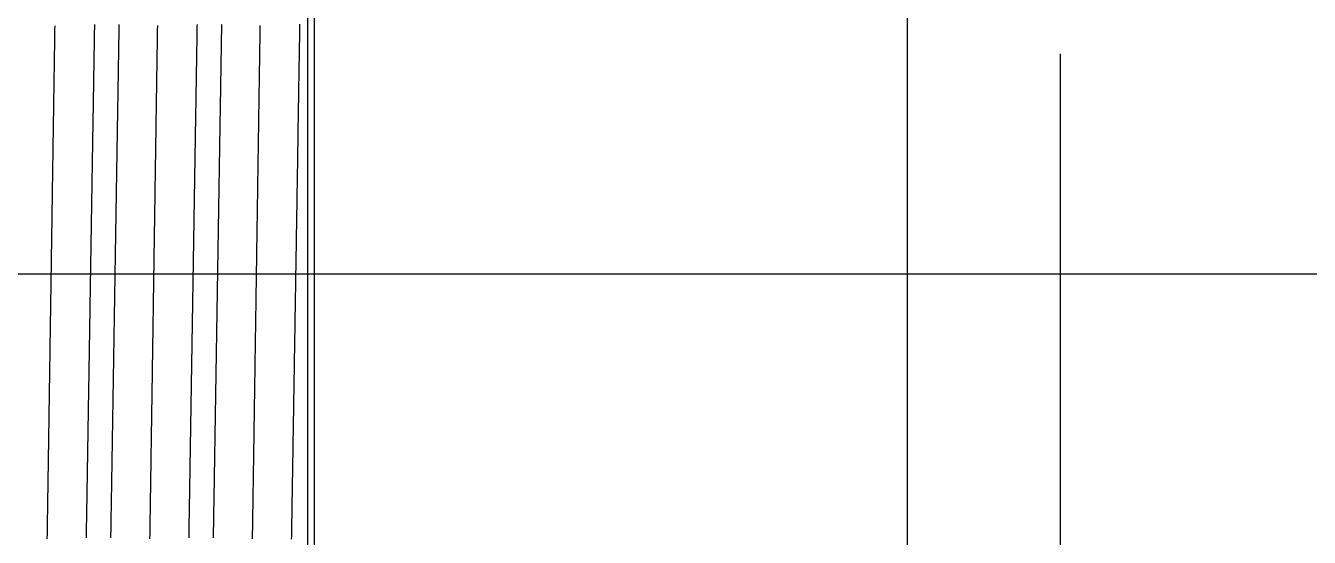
# Model space of a CAD drawing. Header units: millimetres. Extents: x 0 to 3800, y -67 to 2530.
# Drawn here: x 2282.29 to 2301.56, y 962.26 to 969.95 of the extents above; entities that cross this region are included whole.
import ezdxf
from ezdxf.lldxf.tags import DXFTag

# ---------------------------------------------------------------- set-up
doc = ezdxf.new("R2010")
doc.units = ezdxf.units.MM
doc.layers.add('내부선 및 부속', color=4, linetype='Continuous')
doc.layers.add('중심선', color=1, linetype='DASHED')
tags = doc.linetypes.add('DASHDOT', pattern=[70, 31, -13, 13, -13]).pattern_tags.tags
tags[10:11] = [DXFTag(74, 4), DXFTag(75, 0), DXFTag(340, '0'), DXFTag(46, 0.0), DXFTag(50, 0.0), DXFTag(44, 0.0), DXFTag(45, 0.0)]
tags[8:9] = [DXFTag(74, 4), DXFTag(75, 0), DXFTag(340, '0'), DXFTag(46, 0.0), DXFTag(50, 0.0), DXFTag(44, 0.0), DXFTag(45, 0.0)]
tags[6:7] = [DXFTag(74, 4), DXFTag(75, 0), DXFTag(340, '0'), DXFTag(46, 0.0), DXFTag(50, 0.0), DXFTag(44, 0.0), DXFTag(45, 0.0)]
tags[4:5] = [DXFTag(74, 4), DXFTag(75, 0), DXFTag(340, '0'), DXFTag(46, 0.0), DXFTag(50, 0.0), DXFTag(44, 0.0), DXFTag(45, 0.0)]
tags = doc.linetypes.add('DASHED', pattern=[25.72, 12.86, -12.86]).pattern_tags.tags
tags[6:7] = [DXFTag(74, 4), DXFTag(75, 0), DXFTag(340, '0'), DXFTag(46, 0.0), DXFTag(50, 0.0), DXFTag(44, 0.0), DXFTag(45, 0.0)]
tags[4:5] = [DXFTag(74, 4), DXFTag(75, 0), DXFTag(340, '0'), DXFTag(46, 0.0), DXFTag(50, 0.0), DXFTag(44, 0.0), DXFTag(45, 0.0)]

msp = doc.modelspace()

# ---------------------------------------------------------------- linework, layer by layer
at = {"layer": '내부선 및 부속', "linetype": 'Continuous'}
for p, q in [((2295.52, 985.669), (2295.52, 946.768)), ((2286.625, 947.647), (2286.625, 984.789)), ((2286.525, 947.874), (2286.525, 984.562)), ((2297.818, 969.523), (2297.818, 933.882))]:
    msp.add_line(p, q, dxfattribs=at)
at = {"layer": '내부선 및 부속', "linetype": 'Continuous', "flags": 128}
for points in [[(2282.676, 966.218), (2282.676, 966.239), (2282.677, 966.261), (2282.677, 966.282), (2282.677, 966.303), (2282.678, 966.325), (2282.678, 966.346), (2282.678, 966.368), (2282.679, 966.389), (2282.679, 966.411), (2282.679, 966.432), (2282.679, 966.453), (2282.68, 966.475), (2282.68, 966.496), (2282.68, 966.518), (2282.681, 966.539), (2282.681, 966.561), (2282.681, 966.582), (2282.682, 966.603), (2282.682, 966.625), (2282.682, 966.646), (2282.683, 966.668), (2282.683, 966.689), (2282.683, 966.711), (2282.684, 966.732), (2282.684, 966.753), (2282.684, 966.775), (2282.685, 966.796), (2282.685, 966.818), (2282.685, 966.839), (2282.686, 966.86), (2282.686, 966.882), (2282.686, 966.903), (2282.687, 966.925), (2282.687, 966.946), (2282.687, 966.968), (2282.687, 966.989), (2282.688, 967.01), (2282.688, 967.032), (2282.688, 967.053), (2282.689, 967.075), (2282.689, 967.096), (2282.689, 967.118), (2282.69, 967.139), (2282.69, 967.16), (2282.69, 967.182), (2282.691, 967.203), (2282.691, 967.225), (2282.691, 967.246), (2282.692, 967.268), (2282.692, 967.289), (2282.692, 967.31), (2282.693, 967.332), (2282.693, 967.353), (2282.693, 967.375), (2282.694, 967.396), (2282.694, 967.418), (2282.694, 967.439), (2282.695, 967.46), (2282.695, 967.482), (2282.695, 967.503), (2282.695, 967.525), (2282.696, 967.546), (2282.696, 967.568), (2282.696, 967.589), (2282.697, 967.61), (2282.697, 967.632), (2282.697, 967.653), (2282.698, 967.675), (2282.698, 967.696), (2282.698, 967.718), (2282.699, 967.739), (2282.699, 967.76), (2282.699, 967.782), (2282.7, 967.803), (2282.7, 967.825), (2282.7, 967.846), (2282.701, 967.868), (2282.701, 967.889), (2282.701, 967.91), (2282.702, 967.932), (2282.702, 967.953), (2282.702, 967.975), (2282.703, 967.996), (2282.703, 968.017), (2282.703, 968.039), (2282.704, 968.06), (2282.704, 968.082), (2282.704, 968.103), (2282.704, 968.125), (2282.705, 968.146), (2282.705, 968.167), (2282.705, 968.189), (2282.706, 968.21), (2282.706, 968.232), (2282.706, 968.253), (2282.707, 968.275), (2282.707, 968.296), (2282.707, 968.317), (2282.708, 968.339), (2282.708, 968.36), (2282.708, 968.36), (2282.708, 968.382), (2282.709, 968.403), (2282.709, 968.425), (2282.709, 968.446), (2282.71, 968.467), (2282.71, 968.489), (2282.71, 968.51), (2282.711, 968.532), (2282.711, 968.553), (2282.711, 968.575), (2282.712, 968.596), (2282.712, 968.617), (2282.712, 968.639), (2282.713, 968.66), (2282.713, 968.682), (2282.713, 968.703), (2282.714, 968.725), (2282.714, 968.746), (2282.714, 968.767), (2282.715, 968.789), (2282.715, 968.81), (2282.715, 968.832), (2282.715, 968.853), (2282.716, 968.875), (2282.716, 968.896), (2282.716, 968.917), (2282.717, 968.939), (2282.717, 968.96), (2282.717, 968.982), (2282.718, 969.003), (2282.718, 969.024), (2282.718, 969.046), (2282.719, 969.067), (2282.719, 969.089), (2282.719, 969.11), (2282.72, 969.132), (2282.72, 969.153), (2282.72, 969.174), (2282.721, 969.196), (2282.721, 969.217), (2282.721, 969.239), (2282.722, 969.26), (2282.722, 969.282), (2282.722, 969.303), (2282.723, 969.324), (2282.723, 969.346), (2282.723, 969.367), (2282.724, 969.389), (2282.724, 969.41), (2282.724, 969.432), (2282.725, 969.453), (2282.725, 969.474), (2282.725, 969.496), (2282.726, 969.517), (2282.726, 969.539), (2282.726, 969.56), (2282.727, 969.582), (2282.727, 969.603), (2282.727, 969.624), (2282.728, 969.646), (2282.728, 969.667), (2282.728, 969.689), (2282.728, 969.71), (2282.729, 969.732), (2282.729, 969.753), (2282.729, 969.774), (2282.73, 969.796), (2282.73, 969.817), (2282.73, 969.839), (2282.731, 969.86), (2282.731, 969.882), (2282.731, 969.903), (2282.732, 969.924), (2282.732, 969.946)], [(2283.323, 969.964), (2283.323, 969.94), (2283.322, 969.916), (2283.322, 969.892), (2283.321, 969.868), (2283.321, 969.845), (2283.321, 969.821), (2283.32, 969.797), (2283.32, 969.773), (2283.32, 969.749), (2283.319, 969.725), (2283.319, 969.701), (2283.318, 969.678), (2283.318, 969.654), (2283.318, 969.63), (2283.317, 969.606), (2283.317, 969.582), (2283.316, 969.558), (2283.316, 969.558), (2283.316, 969.534), (2283.316, 969.51), (2283.315, 969.487), (2283.315, 969.463), (2283.314, 969.439), (2283.314, 969.415), (2283.314, 969.391), (2283.313, 969.367), (2283.313, 969.343), (2283.312, 969.32), (2283.312, 969.296), (2283.312, 969.272), (2283.311, 969.248), (2283.311, 969.224), (2283.31, 969.2), (2283.31, 969.176), (2283.31, 969.152), (2283.309, 969.129), (2283.309, 969.105), (2283.309, 969.081), (2283.308, 969.057), (2283.308, 969.033), (2283.307, 969.009), (2283.307, 968.985), (2283.307, 968.962), (2283.306, 968.938), (2283.306, 968.914), (2283.305, 968.89), (2283.305, 968.866), (2283.305, 968.842), (2283.304, 968.818), (2283.304, 968.795), (2283.303, 968.771), (2283.303, 968.747), (2283.303, 968.723), (2283.302, 968.699), (2283.302, 968.675), (2283.302, 968.651), (2283.301, 968.627), (2283.301, 968.604), (2283.3, 968.58), (2283.3, 968.556), (2283.3, 968.532), (2283.299, 968.508), (2283.299, 968.484), (2283.298, 968.46), (2283.298, 968.437), (2283.298, 968.413), (2283.297, 968.389), (2283.297, 968.365), (2283.296, 968.341), (2283.296, 968.317), (2283.296, 968.293), (2283.295, 968.269), (2283.295, 968.246), (2283.295, 968.222), (2283.294, 968.198), (2283.294, 968.174), (2283.293, 968.15), (2283.293, 968.126), (2283.293, 968.102), (2283.292, 968.079), (2283.292, 968.055), (2283.291, 968.031), (2283.291, 968.007), (2283.291, 967.983), (2283.29, 967.959), (2283.29, 967.935), (2283.29, 967.912), (2283.289, 967.888), (2283.289, 967.864), (2283.288, 967.84), (2283.288, 967.816), (2283.288, 967.792), (2283.287, 967.768), (2283.287, 967.744), (2283.286, 967.721), (2283.286, 967.697), (2283.286, 967.673), (2283.285, 967.649), (2283.285, 967.625), (2283.285, 967.601), (2283.284, 967.577), (2283.284, 967.554), (2283.283, 967.53), (2283.283, 967.506), (2283.283, 967.482), (2283.282, 967.458), (2283.282, 967.434), (2283.281, 967.41), (2283.281, 967.386), (2283.281, 967.363), (2283.28, 967.339), (2283.28, 967.315), (2283.28, 967.291), (2283.279, 967.267), (2283.279, 967.243), (2283.278, 967.219), (2283.278, 967.196), (2283.278, 967.172), (2283.278, 967.172), (2283.277, 967.148), (2283.277, 967.124), (2283.276, 967.1), (2283.276, 967.076), (2283.276, 967.052), (2283.275, 967.029), (2283.275, 967.005), (2283.275, 966.981), (2283.274, 966.957), (2283.274, 966.933), (2283.273, 966.909), (2283.273, 966.885), (2283.273, 966.861), (2283.272, 966.838), (2283.272, 966.814), (2283.271, 966.79), (2283.271, 966.766), (2283.271, 966.742), (2283.27, 966.718), (2283.27, 966.694), (2283.27, 966.671), (2283.269, 966.647), (2283.269, 966.623), (2283.268, 966.599), (2283.268, 966.575), (2283.268, 966.551), (2283.267, 966.527), (2283.267, 966.503), (2283.266, 966.48), (2283.266, 966.456), (2283.266, 966.432), (2283.265, 966.408), (2283.265, 966.384), (2283.265, 966.36), (2283.264, 966.336), (2283.264, 966.313), (2283.263, 966.289), (2283.263, 966.265), (2283.263, 966.241), (2283.262, 966.217), (2283.262, 966.193), (2283.261, 966.169), (2283.261, 966.146), (2283.261, 966.122), (2283.26, 966.098), (2283.26, 966.074), (2283.26, 966.05), (2283.259, 966.026), (2283.259, 966.002), (2283.258, 965.978), (2283.258, 965.955), (2283.258, 965.931), (2283.257, 965.907), (2283.257, 965.883), (2283.256, 965.859), (2283.256, 965.835), (2283.256, 965.811), (2283.255, 965.788), (2283.255, 965.764), (2283.255, 965.74), (2283.254, 965.716), (2283.254, 965.692), (2283.253, 965.668), (2283.253, 965.644), (2283.253, 965.62), (2283.252, 965.597), (2283.252, 965.573), (2283.252, 965.549), (2283.251, 965.525), (2283.251, 965.501), (2283.25, 965.477), (2283.25, 965.453), (2283.25, 965.43), (2283.249, 965.406), (2283.249, 965.382), (2283.248, 965.358), (2283.248, 965.334), (2283.248, 965.31), (2283.247, 965.286), (2283.247, 965.263), (2283.247, 965.239), (2283.246, 965.215), (2283.246, 965.191), (2283.245, 965.167), (2283.245, 965.143), (2283.245, 965.119), (2283.244, 965.095), (2283.244, 965.072), (2283.243, 965.048), (2283.243, 965.024), (2283.243, 965), (2283.242, 964.976), (2283.242, 964.952), (2283.242, 964.928), (2283.241, 964.905), (2283.241, 964.881), (2283.24, 964.857), (2283.24, 964.833), (2283.24, 964.809), (2283.239, 964.785), (2283.239, 964.785), (2283.239, 964.761), (2283.238, 964.737), (2283.238, 964.714), (2283.238, 964.69), (2283.237, 964.666), (2283.237, 964.642), (2283.237, 964.618), (2283.236, 964.594), (2283.236, 964.57), (2283.235, 964.547), (2283.235, 964.523), (2283.235, 964.499), (2283.234, 964.475), (2283.234, 964.451), (2283.233, 964.427), (2283.233, 964.403), (2283.233, 964.38), (2283.232, 964.356), (2283.232, 964.332), (2283.231, 964.308), (2283.231, 964.284), (2283.231, 964.26), (2283.23, 964.236), (2283.23, 964.212), (2283.23, 964.189), (2283.229, 964.165), (2283.229, 964.141), (2283.228, 964.117), (2283.228, 964.093), (2283.228, 964.069), (2283.227, 964.045), (2283.227, 964.022), (2283.226, 963.998), (2283.226, 963.974), (2283.226, 963.95), (2283.225, 963.926), (2283.225, 963.902), (2283.225, 963.878), (2283.224, 963.854), (2283.224, 963.831), (2283.223, 963.807), (2283.223, 963.783), (2283.223, 963.759), (2283.222, 963.735), (2283.222, 963.711), (2283.221, 963.687), (2283.221, 963.664), (2283.221, 963.64), (2283.22, 963.616), (2283.22, 963.592), (2283.219, 963.568), (2283.219, 963.544), (2283.219, 963.52), (2283.218, 963.497), (2283.218, 963.473), (2283.218, 963.449), (2283.217, 963.425), (2283.217, 963.401), (2283.216, 963.377), (2283.216, 963.353), (2283.216, 963.329), (2283.215, 963.306), (2283.215, 963.282), (2283.214, 963.258), (2283.214, 963.234), (2283.214, 963.21), (2283.213, 963.186), (2283.213, 963.162), (2283.212, 963.139), (2283.212, 963.115), (2283.212, 963.091), (2283.211, 963.067), (2283.211, 963.043), (2283.21, 963.019), (2283.21, 962.995), (2283.21, 962.971), (2283.209, 962.948), (2283.209, 962.924), (2283.209, 962.9), (2283.208, 962.876), (2283.208, 962.852), (2283.207, 962.828), (2283.207, 962.804), (2283.207, 962.781), (2283.206, 962.757), (2283.206, 962.733), (2283.205, 962.709), (2283.205, 962.685), (2283.205, 962.661), (2283.204, 962.637), (2283.204, 962.614), (2283.203, 962.59), (2283.203, 962.566), (2283.203, 962.542), (2283.202, 962.518), (2283.202, 962.494), (2283.201, 962.47), (2283.201, 962.446), (2283.201, 962.423), (2283.2, 962.399), (2283.2, 962.399), (2283.2, 962.375), (2283.199, 962.351), (2283.199, 962.327), (2283.199, 962.303), (2283.198, 962.279), (2283.198, 962.256)], [(2283.69, 969.965), (2283.69, 969.941), (2283.69, 969.917), (2283.689, 969.894), (2283.689, 969.87), (2283.688, 969.846), (2283.688, 969.822), (2283.688, 969.798), (2283.687, 969.774), (2283.687, 969.75), (2283.686, 969.726), (2283.686, 969.703), (2283.686, 969.679), (2283.685, 969.655), (2283.685, 969.631), (2283.684, 969.607), (2283.684, 969.583), (2283.684, 969.559), (2283.683, 969.536), (2283.683, 969.536), (2283.683, 969.512), (2283.682, 969.488), (2283.682, 969.464), (2283.682, 969.44), (2283.681, 969.416), (2283.681, 969.392), (2283.681, 969.369), (2283.68, 969.345), (2283.68, 969.321), (2283.679, 969.297), (2283.679, 969.273), (2283.679, 969.249), (2283.678, 969.225), (2283.678, 969.201), (2283.677, 969.178), (2283.677, 969.154), (2283.677, 969.13), (2283.676, 969.106), (2283.676, 969.082), (2283.675, 969.058), (2283.675, 969.034), (2283.675, 969.011), (2283.674, 968.987), (2283.674, 968.963), (2283.673, 968.939), (2283.673, 968.915), (2283.673, 968.891), (2283.672, 968.867), (2283.672, 968.844), (2283.672, 968.82), (2283.671, 968.796), (2283.671, 968.772), (2283.67, 968.748), (2283.67, 968.724), (2283.67, 968.7), (2283.669, 968.676), (2283.669, 968.653), (2283.668, 968.629), (2283.668, 968.605), (2283.668, 968.581), (2283.667, 968.557), (2283.667, 968.533), (2283.666, 968.509), (2283.666, 968.486), (2283.666, 968.462), (2283.665, 968.438), (2283.665, 968.414), (2283.665, 968.39), (2283.664, 968.366), (2283.664, 968.342), (2283.663, 968.318), (2283.663, 968.295), (2283.663, 968.271), (2283.662, 968.247), (2283.662, 968.223), (2283.661, 968.199), (2283.661, 968.175), (2283.661, 968.151), (2283.66, 968.128), (2283.66, 968.104), (2283.66, 968.08), (2283.659, 968.056), (2283.659, 968.032), (2283.658, 968.008), (2283.658, 967.984), (2283.658, 967.961), (2283.657, 967.937), (2283.657, 967.913), (2283.656, 967.889), (2283.656, 967.865), (2283.656, 967.841), (2283.655, 967.817), (2283.655, 967.793), (2283.655, 967.77), (2283.654, 967.746), (2283.654, 967.722), (2283.653, 967.698), (2283.653, 967.674), (2283.653, 967.65), (2283.652, 967.626), (2283.652, 967.603), (2283.651, 967.579), (2283.651, 967.555), (2283.651, 967.531), (2283.65, 967.507), (2283.65, 967.483), (2283.649, 967.459), (2283.649, 967.435), (2283.649, 967.412), (2283.648, 967.388), (2283.648, 967.364), (2283.648, 967.34), (2283.647, 967.316), (2283.647, 967.292), (2283.646, 967.268), (2283.646, 967.245), (2283.646, 967.221), (2283.645, 967.197), (2283.645, 967.173), (2283.644, 967.149), (2283.644, 967.149), (2283.644, 967.125), (2283.644, 967.101), (2283.643, 967.078), (2283.643, 967.054), (2283.643, 967.03), (2283.642, 967.006), (2283.642, 966.982), (2283.641, 966.958), (2283.641, 966.934), (2283.641, 966.91), (2283.64, 966.887), (2283.64, 966.863), (2283.64, 966.839), (2283.639, 966.815), (2283.639, 966.791), (2283.638, 966.767), (2283.638, 966.743), (2283.638, 966.72), (2283.637, 966.696), (2283.637, 966.672), (2283.636, 966.648), (2283.636, 966.624), (2283.636, 966.6), (2283.635, 966.576), (2283.635, 966.552), (2283.635, 966.529), (2283.634, 966.505), (2283.634, 966.481), (2283.633, 966.457), (2283.633, 966.433), (2283.633, 966.409), (2283.632, 966.385), (2283.632, 966.362), (2283.631, 966.338), (2283.631, 966.314), (2283.631, 966.29), (2283.63, 966.266), (2283.63, 966.242), (2283.63, 966.218), (2283.629, 966.195), (2283.629, 966.171), (2283.628, 966.147), (2283.628, 966.123), (2283.628, 966.099), (2283.627, 966.075), (2283.627, 966.051), (2283.626, 966.027), (2283.626, 966.004), (2283.626, 965.98), (2283.625, 965.956), (2283.625, 965.932), (2283.625, 965.908), (2283.624, 965.884), (2283.624, 965.86), (2283.623, 965.837), (2283.623, 965.813), (2283.623, 965.789), (2283.622, 965.765), (2283.622, 965.741), (2283.621, 965.717), (2283.621, 965.693), (2283.621, 965.669), (2283.62, 965.646), (2283.62, 965.622), (2283.62, 965.598), (2283.619, 965.574), (2283.619, 965.55), (2283.618, 965.526), (2283.618, 965.502), (2283.618, 965.479), (2283.617, 965.455), (2283.617, 965.431), (2283.616, 965.407), (2283.616, 965.383), (2283.616, 965.359), (2283.615, 965.335), (2283.615, 965.312), (2283.615, 965.288), (2283.614, 965.264), (2283.614, 965.24), (2283.613, 965.216), (2283.613, 965.192), (2283.613, 965.168), (2283.612, 965.144), (2283.612, 965.121), (2283.611, 965.097), (2283.611, 965.073), (2283.611, 965.049), (2283.61, 965.025), (2283.61, 965.001), (2283.61, 964.977), (2283.609, 964.954), (2283.609, 964.93), (2283.608, 964.906), (2283.608, 964.882), (2283.608, 964.858), (2283.607, 964.834), (2283.607, 964.81), (2283.606, 964.786), (2283.606, 964.763), (2283.606, 964.763), (2283.606, 964.739), (2283.605, 964.715), (2283.605, 964.691), (2283.605, 964.667), (2283.604, 964.643), (2283.604, 964.619), (2283.603, 964.596), (2283.603, 964.572), (2283.603, 964.548), (2283.602, 964.524), (2283.602, 964.5), (2283.601, 964.476), (2283.601, 964.452), (2283.601, 964.429), (2283.6, 964.405), (2283.6, 964.381), (2283.6, 964.357), (2283.599, 964.333), (2283.599, 964.309), (2283.598, 964.285), (2283.598, 964.261), (2283.598, 964.238), (2283.597, 964.214), (2283.597, 964.19), (2283.596, 964.166), (2283.596, 964.142), (2283.596, 964.118), (2283.595, 964.094), (2283.595, 964.071), (2283.595, 964.047), (2283.594, 964.023), (2283.594, 963.999), (2283.593, 963.975), (2283.593, 963.951), (2283.593, 963.927), (2283.592, 963.903), (2283.592, 963.88), (2283.591, 963.856), (2283.591, 963.832), (2283.591, 963.808), (2283.59, 963.784), (2283.59, 963.76), (2283.589, 963.736), (2283.589, 963.713), (2283.589, 963.689), (2283.588, 963.665), (2283.588, 963.641), (2283.588, 963.617), (2283.587, 963.593), (2283.587, 963.569), (2283.586, 963.546), (2283.586, 963.522), (2283.586, 963.498), (2283.585, 963.474), (2283.585, 963.45), (2283.584, 963.426), (2283.584, 963.402), (2283.584, 963.378), (2283.583, 963.355), (2283.583, 963.331), (2283.582, 963.307), (2283.582, 963.283), (2283.582, 963.259), (2283.581, 963.235), (2283.581, 963.211), (2283.581, 963.188), (2283.58, 963.164), (2283.58, 963.14), (2283.579, 963.116), (2283.579, 963.092), (2283.579, 963.068), (2283.578, 963.044), (2283.578, 963.02), (2283.577, 962.997), (2283.577, 962.973), (2283.577, 962.949), (2283.576, 962.925), (2283.576, 962.901), (2283.575, 962.877), (2283.575, 962.853), (2283.575, 962.83), (2283.574, 962.806), (2283.574, 962.782), (2283.573, 962.758), (2283.573, 962.734), (2283.573, 962.71), (2283.572, 962.686), (2283.572, 962.663), (2283.571, 962.639), (2283.571, 962.615), (2283.571, 962.591), (2283.57, 962.567), (2283.57, 962.543), (2283.57, 962.519), (2283.569, 962.495), (2283.569, 962.472), (2283.568, 962.448), (2283.568, 962.424), (2283.568, 962.4), (2283.567, 962.376), (2283.567, 962.376), (2283.567, 962.352), (2283.566, 962.328), (2283.566, 962.305), (2283.566, 962.281), (2283.565, 962.257)], [(2284.216, 966.218), (2284.216, 966.245), (2284.217, 966.272), (2284.217, 966.299), (2284.217, 966.326), (2284.218, 966.353), (2284.218, 966.38), (2284.219, 966.407), (2284.219, 966.434), (2284.219, 966.461), (2284.22, 966.488), (2284.22, 966.515), (2284.221, 966.542), (2284.221, 966.569), (2284.221, 966.596), (2284.222, 966.624), (2284.222, 966.651), (2284.223, 966.678), (2284.223, 966.705), (2284.223, 966.732), (2284.224, 966.759), (2284.224, 966.786), (2284.225, 966.813), (2284.225, 966.84), (2284.225, 966.867), (2284.226, 966.894), (2284.226, 966.921), (2284.227, 966.948), (2284.227, 966.975), (2284.228, 967.002), (2284.228, 967.029), (2284.228, 967.056), (2284.229, 967.084), (2284.229, 967.111), (2284.23, 967.138), (2284.23, 967.165), (2284.23, 967.192), (2284.231, 967.219), (2284.231, 967.246), (2284.232, 967.273), (2284.232, 967.3), (2284.232, 967.327), (2284.233, 967.354), (2284.233, 967.381), (2284.234, 967.408), (2284.234, 967.435), (2284.234, 967.462), (2284.235, 967.489), (2284.235, 967.516), (2284.236, 967.543), (2284.236, 967.571), (2284.236, 967.598), (2284.237, 967.625), (2284.237, 967.652), (2284.238, 967.679), (2284.238, 967.706), (2284.238, 967.733), (2284.239, 967.76), (2284.239, 967.787), (2284.24, 967.814), (2284.24, 967.841), (2284.24, 967.868), (2284.241, 967.895), (2284.241, 967.922), (2284.242, 967.949), (2284.242, 967.976), (2284.242, 968.003), (2284.243, 968.03), (2284.243, 968.058), (2284.244, 968.085), (2284.244, 968.112), (2284.245, 968.139), (2284.245, 968.166), (2284.245, 968.193), (2284.246, 968.22), (2284.246, 968.247), (2284.247, 968.274), (2284.247, 968.301), (2284.247, 968.328), (2284.248, 968.355), (2284.248, 968.382), (2284.249, 968.409), (2284.249, 968.436), (2284.249, 968.463), (2284.25, 968.49), (2284.25, 968.517), (2284.251, 968.545), (2284.251, 968.572), (2284.251, 968.599), (2284.252, 968.626), (2284.252, 968.653), (2284.253, 968.68), (2284.253, 968.707), (2284.253, 968.734), (2284.254, 968.761), (2284.254, 968.788), (2284.255, 968.815), (2284.255, 968.842), (2284.256, 968.869), (2284.256, 968.896), (2284.256, 968.923), (2284.256, 968.923), (2284.257, 968.95), (2284.257, 968.977), (2284.258, 969.004), (2284.258, 969.032), (2284.258, 969.059), (2284.259, 969.086), (2284.259, 969.113), (2284.26, 969.14), (2284.26, 969.167), (2284.26, 969.194), (2284.261, 969.221), (2284.261, 969.248), (2284.262, 969.275), (2284.262, 969.302), (2284.263, 969.329), (2284.263, 969.356), (2284.263, 969.383), (2284.264, 969.41), (2284.264, 969.437), (2284.265, 969.464), (2284.265, 969.492), (2284.265, 969.519), (2284.266, 969.546), (2284.266, 969.573), (2284.267, 969.6), (2284.267, 969.627), (2284.267, 969.654), (2284.268, 969.681), (2284.268, 969.708), (2284.269, 969.735), (2284.269, 969.762), (2284.27, 969.789), (2284.27, 969.816), (2284.27, 969.843), (2284.271, 969.87), (2284.271, 969.897), (2284.272, 969.924), (2284.272, 969.951)], [(2284.863, 969.964), (2284.862, 969.94), (2284.862, 969.916), (2284.862, 969.892), (2284.861, 969.868), (2284.861, 969.845), (2284.861, 969.821), (2284.86, 969.797), (2284.86, 969.773), (2284.859, 969.749), (2284.859, 969.725), (2284.859, 969.701), (2284.858, 969.678), (2284.858, 969.654), (2284.857, 969.63), (2284.857, 969.606), (2284.857, 969.582), (2284.856, 969.558), (2284.856, 969.558), (2284.856, 969.534), (2284.855, 969.51), (2284.855, 969.487), (2284.855, 969.463), (2284.854, 969.439), (2284.854, 969.415), (2284.853, 969.391), (2284.853, 969.367), (2284.853, 969.343), (2284.852, 969.32), (2284.852, 969.296), (2284.851, 969.272), (2284.851, 969.248), (2284.851, 969.224), (2284.85, 969.2), (2284.85, 969.176), (2284.85, 969.153), (2284.849, 969.129), (2284.849, 969.105), (2284.848, 969.081), (2284.848, 969.057), (2284.848, 969.033), (2284.847, 969.009), (2284.847, 968.985), (2284.846, 968.962), (2284.846, 968.938), (2284.846, 968.914), (2284.845, 968.89), (2284.845, 968.866), (2284.844, 968.842), (2284.844, 968.818), (2284.844, 968.795), (2284.843, 968.771), (2284.843, 968.747), (2284.843, 968.723), (2284.842, 968.699), (2284.842, 968.675), (2284.841, 968.651), (2284.841, 968.627), (2284.841, 968.604), (2284.84, 968.58), (2284.84, 968.556), (2284.839, 968.532), (2284.839, 968.508), (2284.839, 968.484), (2284.838, 968.46), (2284.838, 968.437), (2284.837, 968.413), (2284.837, 968.389), (2284.837, 968.365), (2284.836, 968.341), (2284.836, 968.317), (2284.836, 968.293), (2284.835, 968.27), (2284.835, 968.246), (2284.834, 968.222), (2284.834, 968.198), (2284.834, 968.174), (2284.833, 968.15), (2284.833, 968.126), (2284.832, 968.102), (2284.832, 968.079), (2284.832, 968.055), (2284.831, 968.031), (2284.831, 968.007), (2284.831, 967.983), (2284.83, 967.959), (2284.83, 967.935), (2284.829, 967.912), (2284.829, 967.888), (2284.829, 967.864), (2284.828, 967.84), (2284.828, 967.816), (2284.827, 967.792), (2284.827, 967.768), (2284.827, 967.744), (2284.826, 967.721), (2284.826, 967.697), (2284.825, 967.673), (2284.825, 967.649), (2284.825, 967.625), (2284.824, 967.601), (2284.824, 967.577), (2284.824, 967.554), (2284.823, 967.53), (2284.823, 967.506), (2284.822, 967.482), (2284.822, 967.458), (2284.822, 967.434), (2284.821, 967.41), (2284.821, 967.387), (2284.82, 967.363), (2284.82, 967.339), (2284.82, 967.315), (2284.819, 967.291), (2284.819, 967.267), (2284.819, 967.243), (2284.818, 967.219), (2284.818, 967.196), (2284.817, 967.172), (2284.817, 967.172), (2284.817, 967.148), (2284.817, 967.124), (2284.816, 967.1), (2284.816, 967.076), (2284.815, 967.052), (2284.815, 967.029), (2284.815, 967.005), (2284.814, 966.981), (2284.814, 966.957), (2284.814, 966.933), (2284.813, 966.909), (2284.813, 966.885), (2284.812, 966.861), (2284.812, 966.838), (2284.812, 966.814), (2284.811, 966.79), (2284.811, 966.766), (2284.811, 966.742), (2284.81, 966.718), (2284.81, 966.694), (2284.809, 966.671), (2284.809, 966.647), (2284.809, 966.623), (2284.808, 966.599), (2284.808, 966.575), (2284.807, 966.551), (2284.807, 966.527), (2284.807, 966.504), (2284.806, 966.48), (2284.806, 966.456), (2284.806, 966.432), (2284.805, 966.408), (2284.805, 966.384), (2284.804, 966.36), (2284.804, 966.336), (2284.804, 966.313), (2284.803, 966.289), (2284.803, 966.265), (2284.802, 966.241), (2284.802, 966.217), (2284.802, 966.193), (2284.801, 966.169), (2284.801, 966.146), (2284.801, 966.122), (2284.8, 966.098), (2284.8, 966.074), (2284.799, 966.05), (2284.799, 966.026), (2284.799, 966.002), (2284.798, 965.978), (2284.798, 965.955), (2284.797, 965.931), (2284.797, 965.907), (2284.797, 965.883), (2284.796, 965.859), (2284.796, 965.835), (2284.796, 965.811), (2284.795, 965.788), (2284.795, 965.764), (2284.794, 965.74), (2284.794, 965.716), (2284.794, 965.692), (2284.793, 965.668), (2284.793, 965.644), (2284.792, 965.621), (2284.792, 965.597), (2284.792, 965.573), (2284.791, 965.549), (2284.791, 965.525), (2284.791, 965.501), (2284.79, 965.477), (2284.79, 965.453), (2284.789, 965.43), (2284.789, 965.406), (2284.789, 965.382), (2284.788, 965.358), (2284.788, 965.334), (2284.787, 965.31), (2284.787, 965.286), (2284.787, 965.263), (2284.786, 965.239), (2284.786, 965.215), (2284.786, 965.191), (2284.785, 965.167), (2284.785, 965.143), (2284.784, 965.119), (2284.784, 965.095), (2284.784, 965.072), (2284.783, 965.048), (2284.783, 965.024), (2284.782, 965), (2284.782, 964.976), (2284.782, 964.952), (2284.781, 964.928), (2284.781, 964.905), (2284.781, 964.881), (2284.78, 964.857), (2284.78, 964.833), (2284.779, 964.809), (2284.779, 964.785), (2284.779, 964.785), (2284.779, 964.761), (2284.778, 964.737), (2284.778, 964.714), (2284.777, 964.69), (2284.777, 964.666), (2284.777, 964.642), (2284.776, 964.618), (2284.776, 964.594), (2284.776, 964.57), (2284.775, 964.547), (2284.775, 964.523), (2284.774, 964.499), (2284.774, 964.475), (2284.774, 964.451), (2284.773, 964.427), (2284.773, 964.403), (2284.772, 964.38), (2284.772, 964.356), (2284.772, 964.332), (2284.771, 964.308), (2284.771, 964.284), (2284.771, 964.26), (2284.77, 964.236), (2284.77, 964.212), (2284.769, 964.189), (2284.769, 964.165), (2284.769, 964.141), (2284.768, 964.117), (2284.768, 964.093), (2284.767, 964.069), (2284.767, 964.045), (2284.767, 964.022), (2284.766, 963.998), (2284.766, 963.974), (2284.766, 963.95), (2284.765, 963.926), (2284.765, 963.902), (2284.764, 963.878), (2284.764, 963.854), (2284.764, 963.831), (2284.763, 963.807), (2284.763, 963.783), (2284.762, 963.759), (2284.762, 963.735), (2284.762, 963.711), (2284.761, 963.687), (2284.761, 963.664), (2284.76, 963.64), (2284.76, 963.616), (2284.76, 963.592), (2284.759, 963.568), (2284.759, 963.544), (2284.759, 963.52), (2284.758, 963.497), (2284.758, 963.473), (2284.757, 963.449), (2284.757, 963.425), (2284.757, 963.401), (2284.756, 963.377), (2284.756, 963.353), (2284.755, 963.329), (2284.755, 963.306), (2284.755, 963.282), (2284.754, 963.258), (2284.754, 963.234), (2284.753, 963.21), (2284.753, 963.186), (2284.753, 963.162), (2284.752, 963.139), (2284.752, 963.115), (2284.751, 963.091), (2284.751, 963.067), (2284.751, 963.043), (2284.75, 963.019), (2284.75, 962.995), (2284.75, 962.971), (2284.749, 962.948), (2284.749, 962.924), (2284.748, 962.9), (2284.748, 962.876), (2284.748, 962.852), (2284.747, 962.828), (2284.747, 962.804), (2284.746, 962.781), (2284.746, 962.757), (2284.746, 962.733), (2284.745, 962.709), (2284.745, 962.685), (2284.744, 962.661), (2284.744, 962.637), (2284.744, 962.614), (2284.743, 962.59), (2284.743, 962.566), (2284.742, 962.542), (2284.742, 962.518), (2284.742, 962.494), (2284.741, 962.47), (2284.741, 962.446), (2284.74, 962.423), (2284.74, 962.399), (2284.74, 962.399), (2284.74, 962.375), (2284.739, 962.351), (2284.739, 962.327), (2284.738, 962.303), (2284.738, 962.279), (2284.738, 962.256)], [(2285.23, 969.965), (2285.23, 969.941), (2285.229, 969.917), (2285.229, 969.894), (2285.229, 969.87), (2285.228, 969.846), (2285.228, 969.822), (2285.227, 969.798), (2285.227, 969.774), (2285.227, 969.75), (2285.226, 969.727), (2285.226, 969.703), (2285.225, 969.679), (2285.225, 969.655), (2285.225, 969.631), (2285.224, 969.607), (2285.224, 969.583), (2285.223, 969.559), (2285.223, 969.536), (2285.223, 969.536), (2285.223, 969.512), (2285.222, 969.488), (2285.222, 969.464), (2285.222, 969.44), (2285.221, 969.416), (2285.221, 969.392), (2285.22, 969.369), (2285.22, 969.345), (2285.22, 969.321), (2285.219, 969.297), (2285.219, 969.273), (2285.218, 969.249), (2285.218, 969.225), (2285.218, 969.201), (2285.217, 969.178), (2285.217, 969.154), (2285.216, 969.13), (2285.216, 969.106), (2285.216, 969.082), (2285.215, 969.058), (2285.215, 969.034), (2285.214, 969.011), (2285.214, 968.987), (2285.214, 968.963), (2285.213, 968.939), (2285.213, 968.915), (2285.213, 968.891), (2285.212, 968.867), (2285.212, 968.844), (2285.211, 968.82), (2285.211, 968.796), (2285.211, 968.772), (2285.21, 968.748), (2285.21, 968.724), (2285.209, 968.7), (2285.209, 968.676), (2285.209, 968.653), (2285.208, 968.629), (2285.208, 968.605), (2285.207, 968.581), (2285.207, 968.557), (2285.207, 968.533), (2285.206, 968.509), (2285.206, 968.486), (2285.206, 968.462), (2285.205, 968.438), (2285.205, 968.414), (2285.204, 968.39), (2285.204, 968.366), (2285.204, 968.342), (2285.203, 968.318), (2285.203, 968.295), (2285.202, 968.271), (2285.202, 968.247), (2285.202, 968.223), (2285.201, 968.199), (2285.201, 968.175), (2285.201, 968.151), (2285.2, 968.128), (2285.2, 968.104), (2285.199, 968.08), (2285.199, 968.056), (2285.199, 968.032), (2285.198, 968.008), (2285.198, 967.984), (2285.197, 967.961), (2285.197, 967.937), (2285.197, 967.913), (2285.196, 967.889), (2285.196, 967.865), (2285.195, 967.841), (2285.195, 967.817), (2285.195, 967.793), (2285.194, 967.77), (2285.194, 967.746), (2285.194, 967.722), (2285.193, 967.698), (2285.193, 967.674), (2285.192, 967.65), (2285.192, 967.626), (2285.192, 967.603), (2285.191, 967.579), (2285.191, 967.555), (2285.19, 967.531), (2285.19, 967.507), (2285.19, 967.483), (2285.189, 967.459), (2285.189, 967.435), (2285.189, 967.412), (2285.188, 967.388), (2285.188, 967.364), (2285.187, 967.34), (2285.187, 967.316), (2285.187, 967.292), (2285.186, 967.268), (2285.186, 967.245), (2285.185, 967.221), (2285.185, 967.197), (2285.185, 967.173), (2285.184, 967.149), (2285.184, 967.149), (2285.184, 967.125), (2285.184, 967.101), (2285.183, 967.078), (2285.183, 967.054), (2285.182, 967.03), (2285.182, 967.006), (2285.182, 966.982), (2285.181, 966.958), (2285.181, 966.934), (2285.18, 966.91), (2285.18, 966.887), (2285.18, 966.863), (2285.179, 966.839), (2285.179, 966.815), (2285.179, 966.791), (2285.178, 966.767), (2285.178, 966.743), (2285.177, 966.72), (2285.177, 966.696), (2285.177, 966.672), (2285.176, 966.648), (2285.176, 966.624), (2285.175, 966.6), (2285.175, 966.576), (2285.175, 966.552), (2285.174, 966.529), (2285.174, 966.505), (2285.174, 966.481), (2285.173, 966.457), (2285.173, 966.433), (2285.172, 966.409), (2285.172, 966.385), (2285.172, 966.362), (2285.171, 966.338), (2285.171, 966.314), (2285.171, 966.29), (2285.17, 966.266), (2285.17, 966.242), (2285.169, 966.218), (2285.169, 966.195), (2285.169, 966.171), (2285.168, 966.147), (2285.168, 966.123), (2285.167, 966.099), (2285.167, 966.075), (2285.167, 966.051), (2285.166, 966.027), (2285.166, 966.004), (2285.166, 965.98), (2285.165, 965.956), (2285.165, 965.932), (2285.164, 965.908), (2285.164, 965.884), (2285.164, 965.86), (2285.163, 965.837), (2285.163, 965.813), (2285.162, 965.789), (2285.162, 965.765), (2285.162, 965.741), (2285.161, 965.717), (2285.161, 965.693), (2285.161, 965.669), (2285.16, 965.646), (2285.16, 965.622), (2285.159, 965.598), (2285.159, 965.574), (2285.159, 965.55), (2285.158, 965.526), (2285.158, 965.502), (2285.157, 965.479), (2285.157, 965.455), (2285.157, 965.431), (2285.156, 965.407), (2285.156, 965.383), (2285.156, 965.359), (2285.155, 965.335), (2285.155, 965.312), (2285.154, 965.288), (2285.154, 965.264), (2285.154, 965.24), (2285.153, 965.216), (2285.153, 965.192), (2285.152, 965.168), (2285.152, 965.144), (2285.152, 965.121), (2285.151, 965.097), (2285.151, 965.073), (2285.151, 965.049), (2285.15, 965.025), (2285.15, 965.001), (2285.149, 964.977), (2285.149, 964.954), (2285.149, 964.93), (2285.148, 964.906), (2285.148, 964.882), (2285.147, 964.858), (2285.147, 964.834), (2285.147, 964.81), (2285.146, 964.786), (2285.146, 964.763), (2285.146, 964.763), (2285.146, 964.739), (2285.145, 964.715), (2285.145, 964.691), (2285.144, 964.667), (2285.144, 964.643), (2285.144, 964.619), (2285.143, 964.596), (2285.143, 964.572), (2285.142, 964.548), (2285.142, 964.524), (2285.142, 964.5), (2285.141, 964.476), (2285.141, 964.452), (2285.141, 964.429), (2285.14, 964.405), (2285.14, 964.381), (2285.139, 964.357), (2285.139, 964.333), (2285.139, 964.309), (2285.138, 964.285), (2285.138, 964.261), (2285.137, 964.238), (2285.137, 964.214), (2285.137, 964.19), (2285.136, 964.166), (2285.136, 964.142), (2285.136, 964.118), (2285.135, 964.094), (2285.135, 964.071), (2285.134, 964.047), (2285.134, 964.023), (2285.134, 963.999), (2285.133, 963.975), (2285.133, 963.951), (2285.132, 963.927), (2285.132, 963.903), (2285.132, 963.88), (2285.131, 963.856), (2285.131, 963.832), (2285.13, 963.808), (2285.13, 963.784), (2285.13, 963.76), (2285.129, 963.736), (2285.129, 963.713), (2285.129, 963.689), (2285.128, 963.665), (2285.128, 963.641), (2285.127, 963.617), (2285.127, 963.593), (2285.127, 963.569), (2285.126, 963.546), (2285.126, 963.522), (2285.125, 963.498), (2285.125, 963.474), (2285.125, 963.45), (2285.124, 963.426), (2285.124, 963.402), (2285.123, 963.378), (2285.123, 963.355), (2285.123, 963.331), (2285.122, 963.307), (2285.122, 963.283), (2285.122, 963.259), (2285.121, 963.235), (2285.121, 963.211), (2285.12, 963.188), (2285.12, 963.164), (2285.12, 963.14), (2285.119, 963.116), (2285.119, 963.092), (2285.118, 963.068), (2285.118, 963.044), (2285.118, 963.02), (2285.117, 962.997), (2285.117, 962.973), (2285.116, 962.949), (2285.116, 962.925), (2285.116, 962.901), (2285.115, 962.877), (2285.115, 962.853), (2285.114, 962.83), (2285.114, 962.806), (2285.114, 962.782), (2285.113, 962.758), (2285.113, 962.734), (2285.112, 962.71), (2285.112, 962.686), (2285.112, 962.663), (2285.111, 962.639), (2285.111, 962.615), (2285.111, 962.591), (2285.11, 962.567), (2285.11, 962.543), (2285.109, 962.519), (2285.109, 962.495), (2285.109, 962.472), (2285.108, 962.448), (2285.108, 962.424), (2285.107, 962.4), (2285.107, 962.376), (2285.107, 962.376), (2285.107, 962.352), (2285.106, 962.328), (2285.106, 962.305), (2285.105, 962.281), (2285.105, 962.257)], [(2285.756, 966.218), (2285.756, 966.245), (2285.756, 966.272), (2285.757, 966.299), (2285.757, 966.326), (2285.758, 966.353), (2285.758, 966.38), (2285.758, 966.407), (2285.759, 966.434), (2285.759, 966.461), (2285.76, 966.488), (2285.76, 966.515), (2285.76, 966.542), (2285.761, 966.569), (2285.761, 966.596), (2285.762, 966.624), (2285.762, 966.651), (2285.762, 966.678), (2285.763, 966.705), (2285.763, 966.732), (2285.764, 966.759), (2285.764, 966.786), (2285.765, 966.813), (2285.765, 966.84), (2285.765, 966.867), (2285.766, 966.894), (2285.766, 966.921), (2285.767, 966.948), (2285.767, 966.975), (2285.767, 967.002), (2285.768, 967.029), (2285.768, 967.056), (2285.769, 967.084), (2285.769, 967.111), (2285.769, 967.138), (2285.77, 967.165), (2285.77, 967.192), (2285.771, 967.219), (2285.771, 967.246), (2285.771, 967.273), (2285.772, 967.3), (2285.772, 967.327), (2285.773, 967.354), (2285.773, 967.381), (2285.773, 967.408), (2285.774, 967.435), (2285.774, 967.462), (2285.775, 967.489), (2285.775, 967.516), (2285.775, 967.543), (2285.776, 967.571), (2285.776, 967.598), (2285.777, 967.625), (2285.777, 967.652), (2285.777, 967.679), (2285.778, 967.706), (2285.778, 967.733), (2285.779, 967.76), (2285.779, 967.787), (2285.779, 967.814), (2285.78, 967.841), (2285.78, 967.868), (2285.781, 967.895), (2285.781, 967.922), (2285.782, 967.949), (2285.782, 967.976), (2285.782, 968.003), (2285.783, 968.03), (2285.783, 968.058), (2285.784, 968.085), (2285.784, 968.112), (2285.784, 968.139), (2285.785, 968.166), (2285.785, 968.193), (2285.786, 968.22), (2285.786, 968.247), (2285.786, 968.274), (2285.787, 968.301), (2285.787, 968.328), (2285.788, 968.355), (2285.788, 968.382), (2285.788, 968.409), (2285.789, 968.436), (2285.789, 968.463), (2285.79, 968.49), (2285.79, 968.517), (2285.79, 968.545), (2285.791, 968.572), (2285.791, 968.599), (2285.792, 968.626), (2285.792, 968.653), (2285.792, 968.68), (2285.793, 968.707), (2285.793, 968.734), (2285.794, 968.761), (2285.794, 968.788), (2285.795, 968.815), (2285.795, 968.842), (2285.795, 968.869), (2285.796, 968.896), (2285.796, 968.923), (2285.796, 968.923), (2285.797, 968.95), (2285.797, 968.977), (2285.797, 969.004), (2285.798, 969.032), (2285.798, 969.059), (2285.799, 969.086), (2285.799, 969.113), (2285.799, 969.14), (2285.8, 969.167), (2285.8, 969.194), (2285.801, 969.221), (2285.801, 969.248), (2285.802, 969.275), (2285.802, 969.302), (2285.802, 969.329), (2285.803, 969.356), (2285.803, 969.383), (2285.804, 969.41), (2285.804, 969.437), (2285.804, 969.464), (2285.805, 969.492), (2285.805, 969.519), (2285.806, 969.546), (2285.806, 969.573), (2285.806, 969.6), (2285.807, 969.627), (2285.807, 969.654), (2285.808, 969.681), (2285.808, 969.708), (2285.809, 969.735), (2285.809, 969.762), (2285.809, 969.789), (2285.81, 969.816), (2285.81, 969.843), (2285.811, 969.87), (2285.811, 969.897), (2285.811, 969.924), (2285.812, 969.951)], [(2286.403, 969.97), (2286.402, 969.933), (2286.402, 969.897), (2286.401, 969.86), (2286.4, 969.824), (2286.4, 969.787), (2286.399, 969.751), (2286.399, 969.714), (2286.398, 969.678), (2286.397, 969.641), (2286.397, 969.605), (2286.396, 969.568), (2286.396, 969.532), (2286.395, 969.495), (2286.394, 969.459), (2286.394, 969.423), (2286.393, 969.386), (2286.393, 969.35), (2286.392, 969.313), (2286.392, 969.313), (2286.391, 969.277), (2286.391, 969.24), (2286.39, 969.204), (2286.39, 969.167), (2286.389, 969.131), (2286.388, 969.094), (2286.388, 969.058), (2286.387, 969.021), (2286.387, 968.985), (2286.386, 968.948), (2286.385, 968.912), (2286.385, 968.875), (2286.384, 968.839), (2286.384, 968.802), (2286.383, 968.766), (2286.382, 968.73), (2286.382, 968.693), (2286.381, 968.657), (2286.381, 968.62), (2286.38, 968.584), (2286.379, 968.547), (2286.379, 968.511), (2286.378, 968.474), (2286.378, 968.438), (2286.377, 968.401), (2286.377, 968.365), (2286.376, 968.328), (2286.375, 968.292), (2286.375, 968.255), (2286.374, 968.219), (2286.374, 968.182), (2286.373, 968.146), (2286.372, 968.11), (2286.372, 968.073), (2286.371, 968.037), (2286.371, 968), (2286.37, 967.964), (2286.369, 967.927), (2286.369, 967.891), (2286.368, 967.854), (2286.368, 967.818), (2286.367, 967.781), (2286.366, 967.745), (2286.366, 967.708), (2286.365, 967.672), (2286.365, 967.635), (2286.364, 967.599), (2286.364, 967.562), (2286.363, 967.526), (2286.362, 967.489), (2286.362, 967.453), (2286.361, 967.417), (2286.361, 967.38), (2286.36, 967.344), (2286.359, 967.307), (2286.359, 967.271), (2286.358, 967.234), (2286.358, 967.198), (2286.357, 967.161), (2286.356, 967.125), (2286.356, 967.088), (2286.355, 967.052), (2286.355, 967.015), (2286.354, 966.979), (2286.354, 966.942), (2286.353, 966.906), (2286.352, 966.869), (2286.352, 966.833), (2286.351, 966.797), (2286.351, 966.76), (2286.35, 966.724), (2286.349, 966.687), (2286.349, 966.651), (2286.348, 966.614), (2286.348, 966.578), (2286.347, 966.541), (2286.347, 966.505), (2286.346, 966.468), (2286.345, 966.432), (2286.345, 966.395), (2286.344, 966.359), (2286.344, 966.322), (2286.343, 966.286), (2286.342, 966.249), (2286.342, 966.213), (2286.341, 966.176), (2286.341, 966.14), (2286.34, 966.104), (2286.339, 966.067), (2286.339, 966.031), (2286.338, 965.994), (2286.338, 965.958), (2286.337, 965.921), (2286.337, 965.885), (2286.336, 965.848), (2286.335, 965.812), (2286.335, 965.775), (2286.334, 965.739), (2286.334, 965.702), (2286.333, 965.666), (2286.333, 965.666), (2286.332, 965.629), (2286.332, 965.593), (2286.331, 965.556), (2286.331, 965.52), (2286.33, 965.483), (2286.33, 965.447), (2286.329, 965.411), (2286.328, 965.374), (2286.328, 965.338), (2286.327, 965.301), (2286.327, 965.265), (2286.326, 965.228), (2286.325, 965.192), (2286.325, 965.155), (2286.324, 965.119), (2286.324, 965.082), (2286.323, 965.046), (2286.322, 965.009), (2286.322, 964.973), (2286.321, 964.936), (2286.321, 964.9), (2286.32, 964.863), (2286.32, 964.827), (2286.319, 964.791), (2286.318, 964.754), (2286.318, 964.718), (2286.317, 964.681), (2286.317, 964.645), (2286.316, 964.608), (2286.315, 964.572), (2286.315, 964.535), (2286.314, 964.499), (2286.314, 964.462), (2286.313, 964.426), (2286.312, 964.389), (2286.312, 964.353), (2286.311, 964.316), (2286.311, 964.28), (2286.31, 964.243), (2286.309, 964.207), (2286.309, 964.17), (2286.308, 964.134), (2286.308, 964.098), (2286.307, 964.061), (2286.307, 964.025), (2286.306, 963.988), (2286.305, 963.952), (2286.305, 963.915), (2286.304, 963.879), (2286.304, 963.842), (2286.303, 963.806), (2286.302, 963.769), (2286.302, 963.733), (2286.301, 963.696), (2286.301, 963.66), (2286.3, 963.623), (2286.299, 963.587), (2286.299, 963.55), (2286.298, 963.514), (2286.298, 963.478), (2286.297, 963.441), (2286.296, 963.405), (2286.296, 963.368), (2286.295, 963.332), (2286.295, 963.295), (2286.294, 963.259), (2286.293, 963.222), (2286.293, 963.186), (2286.292, 963.149), (2286.292, 963.113), (2286.291, 963.076), (2286.29, 963.04), (2286.29, 963.003), (2286.289, 962.967), (2286.289, 962.93), (2286.288, 962.894), (2286.287, 962.857), (2286.287, 962.821), (2286.286, 962.785), (2286.286, 962.748), (2286.285, 962.712), (2286.284, 962.675), (2286.284, 962.639), (2286.283, 962.602), (2286.283, 962.566), (2286.282, 962.529), (2286.281, 962.493), (2286.281, 962.456), (2286.28, 962.42), (2286.28, 962.383), (2286.279, 962.347), (2286.278, 962.31), (2286.278, 962.274), (2286.277, 962.237)], [(2282.616, 962.24), (2282.616, 962.268), (2282.617, 962.295), (2282.617, 962.322), (2282.618, 962.349), (2282.618, 962.376), (2282.619, 962.403), (2282.619, 962.43), (2282.619, 962.457), (2282.62, 962.484), (2282.62, 962.511), (2282.621, 962.538), (2282.621, 962.565), (2282.621, 962.592), (2282.622, 962.619), (2282.622, 962.646), (2282.623, 962.673), (2282.623, 962.7), (2282.624, 962.727), (2282.624, 962.755), (2282.624, 962.782), (2282.625, 962.809), (2282.625, 962.836), (2282.626, 962.863), (2282.626, 962.89), (2282.626, 962.917), (2282.627, 962.944), (2282.627, 962.971), (2282.628, 962.998), (2282.628, 963.025), (2282.628, 963.052), (2282.629, 963.079), (2282.629, 963.106), (2282.63, 963.133), (2282.63, 963.16), (2282.631, 963.187), (2282.631, 963.214), (2282.631, 963.242), (2282.632, 963.269), (2282.632, 963.296), (2282.633, 963.323), (2282.633, 963.323), (2282.633, 963.35), (2282.633, 963.377), (2282.634, 963.404), (2282.634, 963.431), (2282.635, 963.458), (2282.635, 963.485), (2282.635, 963.512), (2282.636, 963.539), (2282.636, 963.566), (2282.637, 963.593), (2282.637, 963.62), (2282.637, 963.647), (2282.638, 963.674), (2282.638, 963.701), (2282.639, 963.729), (2282.639, 963.756), (2282.64, 963.783), (2282.64, 963.81), (2282.64, 963.837), (2282.641, 963.864), (2282.641, 963.891), (2282.642, 963.918), (2282.642, 963.945), (2282.642, 963.972), (2282.643, 963.999), (2282.643, 964.026), (2282.644, 964.053), (2282.644, 964.08), (2282.644, 964.107), (2282.645, 964.134), (2282.645, 964.161), (2282.646, 964.188), (2282.646, 964.216), (2282.646, 964.243), (2282.647, 964.27), (2282.647, 964.297), (2282.648, 964.324), (2282.648, 964.351), (2282.648, 964.378), (2282.649, 964.405), (2282.649, 964.432), (2282.65, 964.459), (2282.65, 964.486), (2282.65, 964.513), (2282.651, 964.54), (2282.651, 964.567), (2282.652, 964.594), (2282.652, 964.621), (2282.653, 964.648), (2282.653, 964.676), (2282.653, 964.703), (2282.654, 964.73), (2282.654, 964.757), (2282.655, 964.784), (2282.655, 964.811), (2282.655, 964.838), (2282.656, 964.865), (2282.656, 964.892), (2282.657, 964.919), (2282.657, 964.946), (2282.657, 964.973), (2282.658, 965), (2282.658, 965.027), (2282.659, 965.054), (2282.659, 965.081), (2282.659, 965.108), (2282.66, 965.135), (2282.66, 965.163), (2282.661, 965.19), (2282.661, 965.217), (2282.661, 965.244), (2282.662, 965.271), (2282.662, 965.298), (2282.663, 965.325), (2282.663, 965.352), (2282.663, 965.379), (2282.664, 965.406), (2282.664, 965.433), (2282.665, 965.46), (2282.665, 965.487), (2282.665, 965.514), (2282.666, 965.541), (2282.666, 965.568), (2282.667, 965.595), (2282.667, 965.622), (2282.667, 965.65), (2282.668, 965.677), (2282.668, 965.704), (2282.669, 965.731), (2282.669, 965.758), (2282.67, 965.785), (2282.67, 965.812), (2282.67, 965.839), (2282.671, 965.866), (2282.671, 965.893), (2282.672, 965.92), (2282.672, 965.947), (2282.672, 965.974), (2282.673, 966.001), (2282.673, 966.028), (2282.673, 966.028), (2282.674, 966.055), (2282.674, 966.082), (2282.674, 966.109), (2282.675, 966.137), (2282.675, 966.164), (2282.676, 966.191), (2282.676, 966.218), (2282.676, 966.218)], [(2284.156, 962.24), (2284.156, 962.268), (2284.157, 962.295), (2284.157, 962.322), (2284.158, 962.349), (2284.158, 962.376), (2284.158, 962.403), (2284.159, 962.43), (2284.159, 962.457), (2284.16, 962.484), (2284.16, 962.511), (2284.16, 962.538), (2284.161, 962.565), (2284.161, 962.592), (2284.162, 962.619), (2284.162, 962.646), (2284.162, 962.673), (2284.163, 962.7), (2284.163, 962.727), (2284.164, 962.755), (2284.164, 962.782), (2284.165, 962.809), (2284.165, 962.836), (2284.165, 962.863), (2284.166, 962.89), (2284.166, 962.917), (2284.167, 962.944), (2284.167, 962.971), (2284.167, 962.998), (2284.168, 963.025), (2284.168, 963.052), (2284.169, 963.079), (2284.169, 963.106), (2284.17, 963.133), (2284.17, 963.16), (2284.17, 963.187), (2284.171, 963.214), (2284.171, 963.242), (2284.172, 963.269), (2284.172, 963.296), (2284.172, 963.323), (2284.172, 963.323), (2284.173, 963.35), (2284.173, 963.377), (2284.174, 963.404), (2284.174, 963.431), (2284.174, 963.458), (2284.175, 963.485), (2284.175, 963.512), (2284.176, 963.539), (2284.176, 963.566), (2284.176, 963.593), (2284.177, 963.62), (2284.177, 963.647), (2284.178, 963.674), (2284.178, 963.701), (2284.179, 963.729), (2284.179, 963.756), (2284.179, 963.783), (2284.18, 963.81), (2284.18, 963.837), (2284.181, 963.864), (2284.181, 963.891), (2284.181, 963.918), (2284.182, 963.945), (2284.182, 963.972), (2284.183, 963.999), (2284.183, 964.026), (2284.183, 964.053), (2284.184, 964.08), (2284.184, 964.107), (2284.185, 964.134), (2284.185, 964.161), (2284.185, 964.188), (2284.186, 964.216), (2284.186, 964.243), (2284.187, 964.27), (2284.187, 964.297), (2284.187, 964.324), (2284.188, 964.351), (2284.188, 964.378), (2284.189, 964.405), (2284.189, 964.432), (2284.19, 964.459), (2284.19, 964.486), (2284.19, 964.513), (2284.191, 964.54), (2284.191, 964.567), (2284.192, 964.594), (2284.192, 964.621), (2284.192, 964.648), (2284.193, 964.676), (2284.193, 964.703), (2284.194, 964.73), (2284.194, 964.757), (2284.194, 964.784), (2284.195, 964.811), (2284.195, 964.838), (2284.196, 964.865), (2284.196, 964.892), (2284.196, 964.919), (2284.197, 964.946), (2284.197, 964.973), (2284.198, 965), (2284.198, 965.027), (2284.198, 965.054), (2284.199, 965.081), (2284.199, 965.108), (2284.2, 965.135), (2284.2, 965.163), (2284.2, 965.19), (2284.201, 965.217), (2284.201, 965.244), (2284.202, 965.271), (2284.202, 965.298), (2284.202, 965.325), (2284.203, 965.352), (2284.203, 965.379), (2284.204, 965.406), (2284.204, 965.433), (2284.204, 965.46), (2284.205, 965.487), (2284.205, 965.514), (2284.206, 965.541), (2284.206, 965.568), (2284.207, 965.595), (2284.207, 965.622), (2284.207, 965.65), (2284.208, 965.677), (2284.208, 965.704), (2284.209, 965.731), (2284.209, 965.758), (2284.209, 965.785), (2284.21, 965.812), (2284.21, 965.839), (2284.211, 965.866), (2284.211, 965.893), (2284.211, 965.92), (2284.212, 965.947), (2284.212, 965.974), (2284.213, 966.001), (2284.213, 966.028), (2284.213, 966.028), (2284.213, 966.055), (2284.214, 966.082), (2284.214, 966.109), (2284.215, 966.137), (2284.215, 966.164), (2284.215, 966.191), (2284.216, 966.218), (2284.216, 966.218)], [(2285.696, 962.24), (2285.696, 962.268), (2285.697, 962.295), (2285.697, 962.322), (2285.697, 962.349), (2285.698, 962.376), (2285.698, 962.403), (2285.699, 962.43), (2285.699, 962.457), (2285.699, 962.484), (2285.7, 962.511), (2285.7, 962.538), (2285.701, 962.565), (2285.701, 962.592), (2285.701, 962.619), (2285.702, 962.646), (2285.702, 962.673), (2285.703, 962.7), (2285.703, 962.727), (2285.704, 962.755), (2285.704, 962.782), (2285.704, 962.809), (2285.705, 962.836), (2285.705, 962.863), (2285.706, 962.89), (2285.706, 962.917), (2285.706, 962.944), (2285.707, 962.971), (2285.707, 962.998), (2285.708, 963.025), (2285.708, 963.052), (2285.709, 963.079), (2285.709, 963.106), (2285.709, 963.133), (2285.71, 963.16), (2285.71, 963.187), (2285.711, 963.214), (2285.711, 963.242), (2285.711, 963.269), (2285.712, 963.296), (2285.712, 963.323), (2285.712, 963.323), (2285.713, 963.35), (2285.713, 963.377), (2285.713, 963.404), (2285.714, 963.431), (2285.714, 963.458), (2285.715, 963.485), (2285.715, 963.512), (2285.715, 963.539), (2285.716, 963.566), (2285.716, 963.593), (2285.717, 963.62), (2285.717, 963.647), (2285.718, 963.674), (2285.718, 963.701), (2285.718, 963.729), (2285.719, 963.756), (2285.719, 963.783), (2285.72, 963.81), (2285.72, 963.837), (2285.72, 963.864), (2285.721, 963.891), (2285.721, 963.918), (2285.722, 963.945), (2285.722, 963.972), (2285.722, 963.999), (2285.723, 964.026), (2285.723, 964.053), (2285.724, 964.08), (2285.724, 964.107), (2285.724, 964.134), (2285.725, 964.161), (2285.725, 964.188), (2285.726, 964.216), (2285.726, 964.243), (2285.726, 964.27), (2285.727, 964.297), (2285.727, 964.324), (2285.728, 964.351), (2285.728, 964.378), (2285.729, 964.405), (2285.729, 964.432), (2285.729, 964.459), (2285.73, 964.486), (2285.73, 964.513), (2285.731, 964.54), (2285.731, 964.567), (2285.731, 964.594), (2285.732, 964.621), (2285.732, 964.648), (2285.733, 964.676), (2285.733, 964.703), (2285.733, 964.73), (2285.734, 964.757), (2285.734, 964.784), (2285.735, 964.811), (2285.735, 964.838), (2285.735, 964.865), (2285.736, 964.892), (2285.736, 964.919), (2285.737, 964.946), (2285.737, 964.973), (2285.737, 965), (2285.738, 965.027), (2285.738, 965.054), (2285.739, 965.081), (2285.739, 965.108), (2285.739, 965.135), (2285.74, 965.163), (2285.74, 965.19), (2285.741, 965.217), (2285.741, 965.244), (2285.741, 965.271), (2285.742, 965.298), (2285.742, 965.325), (2285.743, 965.352), (2285.743, 965.379), (2285.744, 965.406), (2285.744, 965.433), (2285.744, 965.46), (2285.745, 965.487), (2285.745, 965.514), (2285.746, 965.541), (2285.746, 965.568), (2285.746, 965.595), (2285.747, 965.622), (2285.747, 965.65), (2285.748, 965.677), (2285.748, 965.704), (2285.748, 965.731), (2285.749, 965.758), (2285.749, 965.785), (2285.75, 965.812), (2285.75, 965.839), (2285.75, 965.866), (2285.751, 965.893), (2285.751, 965.92), (2285.752, 965.947), (2285.752, 965.974), (2285.752, 966.001), (2285.753, 966.028), (2285.753, 966.028), (2285.753, 966.055), (2285.754, 966.082), (2285.754, 966.109), (2285.754, 966.137), (2285.755, 966.164), (2285.755, 966.191), (2285.756, 966.218), (2285.756, 966.218)]]:
    msp.add_lwpolyline(points, dxfattribs=at)
at = {"layer": '중심선', "linetype": 'DASHDOT'}
msp.add_line((2180.455, 966.218), (2387.955, 966.218), dxfattribs=at)

doc.saveas('drawing.dxf')
